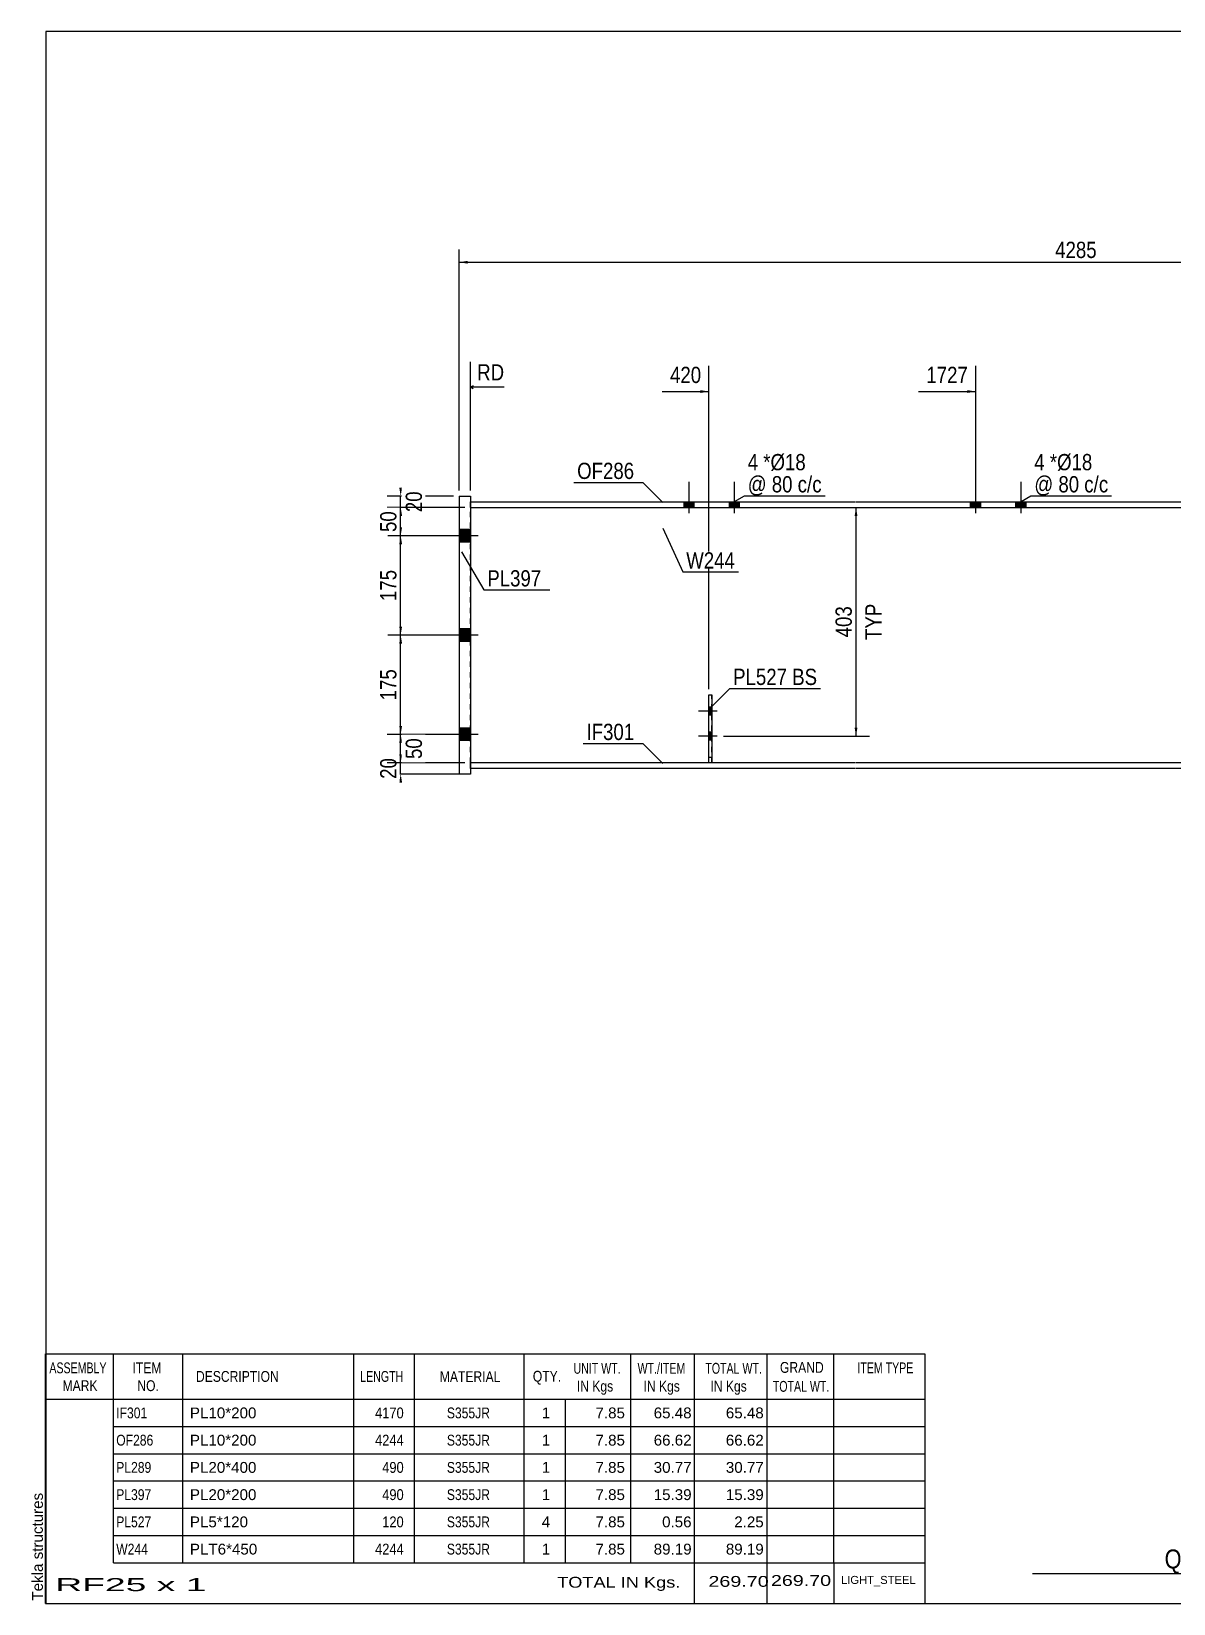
# Model space of a CAD drawing. Header units: millimetres. Extents: x -77 to 325, y -171 to 106.
# Drawn here: x -77.4 to 123.9, y -170.7 to 106.4 of the extents above; entities that cross this region are included whole.
import ezdxf

# ---------------------------------------------------------------- set-up
doc = ezdxf.new("R2010")
doc.units = ezdxf.units.MM
doc.linetypes.add('DXK_LINE_DOT1', pattern=[1.8814, 0.9407, -0.9407])
doc.linetypes.add('DXK_LINE_DOT2', pattern=[3.9198, 1.9599, -1.9599])
doc.styles.add('Arial', font='ARIAL.TTF', dxfattribs={"height": 0.2})
doc.styles.add('Arial Narrow', font='ARIALN.TTF', dxfattribs={"height": 0.2})

# ---------------------------------------------------------------- blocks, each defined once
blk = doc.blocks.new('Unknown-627311343-1210')
at = {"color": 5, "linetype": 'Continuous'}
for p, q in [((325.15, 106.37), (-74.85, 106.37)), ((-74.85, 106.37), (-74.85, -170.63)), ((325.15, -170.63), (325.15, 106.37)), ((-74.85, -170.63), (325.15, -170.63))]:
    blk.add_line(p, q, dxfattribs=at)
at = {"color": 174, "linetype": 'Continuous', "style": 'Arial'}
blk.add_text('Tekla structures', height=1.9102, rotation=90, dxfattribs=at).set_placement((-75.35, -170.13))
blk = doc.blocks.new('Bolt-627311343-1234 - 1231')
at = {"linetype": 'Continuous'}
for points in [[(-2, 18.6), (-2, 16.4), (0, 16.4), (0, 18.6)], [(-2, 18.6), (-2, 16.4), (0, 16.4), (0, 18.6)], [(-2, 1.1), (-2, -1.1), (0, -1.1), (0, 1.1)], [(-2, 1.1), (-2, -1.1), (0, -1.1), (0, 1.1)], [(-2, -16.4), (-2, -18.6), (0, -18.6), (0, -16.4)], [(-2, -16.4), (-2, -18.6), (0, -18.6), (0, -16.4)]]:
    blk.add_hatch(color=3, dxfattribs=at).paths.add_polyline_path(points)
at = {"color": 3, "linetype": 'Continuous'}
for p, q in [((1.34, 17.5), (-8, 17.5)), ((1.34, 17.5), (-8, 17.5)), ((0, 18.6), (-2, 18.6)), ((0, 18.6), (-2, 18.6)), ((0, 16.4), (-2, 16.4)), ((0, 16.4), (-2, 16.4)), ((1.34, 0), (-8, 0)), ((1.34, 0), (-8, 0)), ((0, 1.1), (-2, 1.1)), ((0, 1.1), (-2, 1.1)), ((0, -1.1), (-2, -1.1)), ((0, -1.1), (-2, -1.1)), ((0, -16.4), (-2, -16.4)), ((0, -16.4), (-2, -16.4)), ((1.34, -17.5), (-8, -17.5)), ((1.34, -17.5), (-8, -17.5)), ((0, -18.6), (-2, -18.6)), ((0, -18.6), (-2, -18.6))]:
    blk.add_line(p, q, dxfattribs=at)
blk = doc.blocks.new('Part-627311343-1254 - 1231')
at = {"color": 7, "linetype": 'DXK_LINE_DOT1'}
for p, q in [((0, -22.5), (0, 22.5)), ((0, 22.5), (67.73, 22.5)), ((67.83, 22.5), (118.23, 22.5)), ((118.33, 22.5), (168.73, 22.5)), ((168.83, 22.5), (213.26, 22.5)), ((213.26, 22.5), (206.11, -22.5)), ((67.73, -22.5), (0, -22.5)), ((118.23, -22.5), (67.83, -22.5)), ((168.73, -22.5), (118.33, -22.5)), ((205.95, -22.5), (168.83, -22.5))]:
    blk.add_line(p, q, dxfattribs=at)
at = {"color": 2, "linetype": 'Continuous'}
blk.add_line((206.11, -22.5), (205.95, -22.5), dxfattribs=at)
blk = doc.blocks.new('Part-627311343-1276 - 1231')
at = {"color": 2, "linetype": 'Continuous'}
for p, q in [((-2, 24.5), (0, 24.5)), ((-2, 24.5), (-2, -24.5)), ((0, 24.5), (0, -24.5)), ((0, -24.5), (-2, -24.5))]:
    blk.add_line(p, q, dxfattribs=at)
blk = doc.blocks.new('Bolt-627311343-3434 - 1231')
at = {"linetype": 'Continuous'}
for points in [[(89.93, 23.5), (88.13, 23.5), (88.13, 22.5), (89.93, 22.5)], [(89.93, 23.5), (88.13, 23.5), (88.13, 22.5), (89.93, 22.5)], [(97.93, 23.5), (96.13, 23.5), (96.13, 22.5), (97.93, 22.5)], [(97.93, 23.5), (96.13, 23.5), (96.13, 22.5), (97.93, 22.5)]]:
    blk.add_hatch(color=3, dxfattribs=at).paths.add_polyline_path(points)
at = {"color": 3, "linetype": 'Continuous'}
for p, q in [((89.03, 21.5), (89.03, 27)), ((89.03, 21.5), (89.03, 27)), ((97.03, 21.5), (97.03, 27)), ((97.03, 21.5), (97.03, 27)), ((88.13, 22.5), (88.13, 23.5)), ((88.13, 22.5), (88.13, 23.5)), ((89.93, 22.5), (89.93, 23.5)), ((89.93, 22.5), (89.93, 23.5)), ((96.13, 22.5), (96.13, 23.5)), ((96.13, 22.5), (96.13, 23.5)), ((97.93, 22.5), (97.93, 23.5)), ((97.93, 22.5), (97.93, 23.5))]:
    blk.add_line(p, q, dxfattribs=at)
blk = doc.blocks.new('Bolt-627311343-3050 - 1231')
at = {"color": 3, "linetype": 'DXK_LINE_DOT2'}
for p, q in [((42.53, -12.68), (42.03, -12.68)), ((43.33, -13.38), (42.03, -13.38)), ((42.53, -14.08), (42.03, -14.08)), ((42.53, -17.1), (42.03, -17.1)), ((43.33, -17.8), (42.03, -17.8)), ((42.53, -18.5), (42.03, -18.5))]:
    blk.add_line(p, q, dxfattribs=at)
blk = doc.blocks.new('Part-627311343-3046 - 1231')
at = {"color": 7, "linetype": 'DXK_LINE_DOT1'}
for p, q in [((42.03, -22.5), (42.03, -10.5)), ((42.03, -10.5), (42.53, -10.5)), ((42.53, -22.5), (42.53, -10.5)), ((42.53, -22.5), (42.03, -22.5))]:
    blk.add_line(p, q, dxfattribs=at)
blk = doc.blocks.new('Part-627311343-1320 - 1231')
at = {"color": 2, "linetype": 'Continuous'}
for p, q in [((0, -23.5), (0, -22.5)), ((42.03, -22.5), (0, -22.5)), ((67.73, -23.5), (0, -23.5)), ((67.73, -22.5), (42.53, -22.5)), ((118.23, -22.5), (67.83, -22.5)), ((118.23, -23.5), (67.83, -23.5)), ((143.03, -22.5), (118.33, -22.5)), ((168.73, -23.5), (118.33, -23.5)), ((168.73, -22.5), (143.53, -22.5)), ((205.95, -22.5), (168.83, -22.5)), ((205.95, -23.5), (168.83, -23.5)), ((205.95, -23.5), (205.95, -22.5))]:
    blk.add_line(p, q, dxfattribs=at)
blk = doc.blocks.new('Part-627311343-1342 - 1231')
at = {"color": 2, "linetype": 'Continuous'}
for p, q in [((0, 22.5), (0, 23.5)), ((0, 23.5), (67.73, 23.5)), ((0, 22.5), (67.73, 22.5)), ((67.83, 23.5), (118.23, 23.5)), ((67.83, 22.5), (118.23, 22.5)), ((118.33, 23.5), (168.73, 23.5)), ((118.33, 22.5), (168.73, 22.5)), ((168.83, 23.5), (213.26, 23.5)), ((168.83, 22.5), (213.26, 22.5)), ((213.26, 22.5), (213.26, 23.5))]:
    blk.add_line(p, q, dxfattribs=at)
blk = doc.blocks.new('Part-627311343-3045 - 1231')
at = {"color": 2, "linetype": 'Continuous'}
for p, q in [((42.03, -22.5), (42.03, -10.5)), ((42.03, -10.5), (42.53, -10.5)), ((42.53, -10.5), (42.53, -22.5)), ((42.53, -22.5), (42.03, -22.5))]:
    blk.add_line(p, q, dxfattribs=at)
at = {"color": 7, "linetype": 'DXK_LINE_DOT1'}
blk.add_line((42.03, -21.5), (42.53, -21.5), dxfattribs=at)
blk = doc.blocks.new('Bolt-627311343-3049 - 1231')
at = {"linetype": 'Continuous'}
for points in [[(42.53, -14.08), (42.53, -12.68), (42.03, -12.68), (42.03, -14.08)], [(42.53, -18.5), (42.53, -17.1), (42.03, -17.1), (42.03, -18.5)]]:
    blk.add_hatch(color=3, dxfattribs=at).paths.add_polyline_path(points)
at = {"color": 3, "linetype": 'Continuous'}
for p, q in [((43.48, -13.38), (40.18, -13.38)), ((42.53, -12.68), (42.03, -12.68)), ((42.53, -14.08), (42.03, -14.08)), ((43.48, -17.8), (40.18, -17.8)), ((42.53, -17.1), (42.03, -17.1)), ((42.53, -18.5), (42.03, -18.5))]:
    blk.add_line(p, q, dxfattribs=at)
blk = doc.blocks.new('Bolt-627311343-3435 - 1231')
at = {"linetype": 'Continuous'}
for points in [[(39.43, 23.5), (37.63, 23.5), (37.63, 22.5), (39.43, 22.5)], [(39.43, 23.5), (37.63, 23.5), (37.63, 22.5), (39.43, 22.5)], [(47.43, 23.5), (45.63, 23.5), (45.63, 22.5), (47.43, 22.5)], [(47.43, 23.5), (45.63, 23.5), (45.63, 22.5), (47.43, 22.5)]]:
    blk.add_hatch(color=3, dxfattribs=at).paths.add_polyline_path(points)
at = {"color": 3, "linetype": 'Continuous'}
for p, q in [((38.53, 21.5), (38.53, 27)), ((38.53, 21.5), (38.53, 27)), ((46.53, 21.5), (46.53, 27)), ((46.53, 21.5), (46.53, 27)), ((37.63, 22.5), (37.63, 23.5)), ((37.63, 22.5), (37.63, 23.5)), ((39.43, 22.5), (39.43, 23.5)), ((39.43, 22.5), (39.43, 23.5)), ((45.63, 22.5), (45.63, 23.5)), ((45.63, 22.5), (45.63, 23.5)), ((47.43, 22.5), (47.43, 23.5)), ((47.43, 22.5), (47.43, 23.5))]:
    blk.add_line(p, q, dxfattribs=at)
blk = doc.blocks.new('StraightDimension-627311343-1434 - 1231')
at = {"linetype": 'Continuous'}
for points in [[(-12.05, -21), (-12.3, -22.5), (-12.55, -21)], [(-12.55, -26), (-12.3, -24.5), (-12.05, -26)]]:
    blk.add_hatch(color=7, dxfattribs=at).paths.add_polyline_path(points)
at = {"color": 7, "linetype": 'Continuous'}
for p, q in [((-1, -22.5), (-14.55, -22.5)), ((-2, -24.5), (-14.55, -24.5)), ((-12.3, -24.5), (-12.3, -22.5))]:
    blk.add_line(p, q, dxfattribs=at)
at = {"color": 0}
blk.add_wipeout([(-12.45, -21.07), (-16.65, -21.07), (-16.65, -25.93), (-12.45, -25.93)], dxfattribs=at)
at = {"color": 3, "style": 'Arial Narrow'}
blk.add_text('20', height=2.863, rotation=90.0002, dxfattribs=at).set_placement((-13.05, -25.33))
blk = doc.blocks.new('StraightDimension-627311343-1389 - 1231')
at = {"linetype": 'Continuous'}
for points in [[(-12.05, 26), (-12.3, 24.5), (-12.55, 26)], [(-12.55, 21), (-12.3, 22.5), (-12.05, 21)]]:
    blk.add_hatch(color=7, dxfattribs=at).paths.add_polyline_path(points)
at = {"color": 7, "linetype": 'Continuous'}
for p, q in [((-3, 24.5), (-14.7, 24.5)), ((-1, 22.5), (-14.7, 22.5)), ((-12.3, 22.5), (-12.3, 24.5))]:
    blk.add_line(p, q, dxfattribs=at)
at = {"color": 0}
blk.add_wipeout([(-7.95, 25.93), (-12.15, 25.93), (-12.15, 21.07), (-7.95, 21.07)], dxfattribs=at)
at = {"color": 3, "style": 'Arial Narrow'}
blk.add_text('20', height=2.863, rotation=90.0002, dxfattribs=at).set_placement((-8.55, 21.67))
blk = doc.blocks.new('StraightDimension-627311343-3383 - 1231')
at = {"linetype": 'Continuous'}
blk.add_hatch(color=7, dxfattribs=at).paths.add_polyline_path([(40.53, 43.17), (42.03, 42.92), (40.53, 42.67)])
at = {"color": 7, "linetype": 'Continuous'}
for p, q in [((42.03, -9.5), (42.03, 47.42)), ((33.79, 42.92), (42.03, 42.92))]:
    blk.add_line(p, q, dxfattribs=at)
at = {"color": 0, "linetype": 'Continuous'}
blk.add_wipeout([(6.53, 44.27), (6.53, 48.47), (0.59, 48.47), (0.59, 44.27)], dxfattribs=at)
at = {"color": 7, "linetype": 'Continuous'}
for p, q in [((0, 25.5), (0, 48.17)), ((0.5, 43.92), (0, 43.67)), ((0.5, 43.42), (0, 43.67)), ((5.93, 43.67), (0, 43.67))]:
    blk.add_line(p, q, dxfattribs=at)
at = {"color": 3, "linetype": 'Continuous', "style": 'Arial Narrow'}
blk.add_text('RD', height=2.863, dxfattribs=at).set_placement((1.19, 44.87))
at = {"color": 0}
blk.add_wipeout([(41.25, 43.82), (41.25, 48.02), (34.57, 48.02), (34.57, 43.82)], dxfattribs=at)
at = {"color": 3, "style": 'Arial Narrow'}
blk.add_text('420', height=2.863, dxfattribs=at).set_placement((35.17, 44.42))
blk = doc.blocks.new('StraightDimension-627311343-1355 - 1231')
at = {"linetype": 'Continuous'}
for points in [[(-0.5, 65.45), (-2, 65.7), (-0.5, 65.95)], [(213.89, 65.95), (215.39, 65.7), (213.89, 65.45)]]:
    blk.add_hatch(color=7, dxfattribs=at).paths.add_polyline_path(points)
at = {"color": 7, "linetype": 'Continuous'}
for p, q in [((-2, 25.5), (-2, 67.95)), ((215.39, 24.17), (215.39, 67.95)), ((-2, 65.7), (215.39, 65.7))]:
    blk.add_line(p, q, dxfattribs=at)
at = {"color": 0}
blk.add_wipeout([(110.95, 65.85), (110.95, 70.05), (102.44, 70.05), (102.44, 65.85)], dxfattribs=at)
at = {"color": 3, "style": 'Arial Narrow'}
blk.add_text('4285', height=2.863, dxfattribs=at).set_placement((103.04, 66.45))
blk = doc.blocks.new('StraightDimension-627311343-1372 - 1231')
at = {"linetype": 'Continuous'}
for points in [[(-12.55, 21), (-12.3, 22.5), (-12.05, 21)], [(-12.05, 19), (-12.3, 17.5), (-12.55, 19)]]:
    blk.add_hatch(color=7, dxfattribs=at).paths.add_polyline_path(points)
at = {"color": 7, "linetype": 'Continuous'}
for p, q in [((-1, 22.5), (-14.55, 22.5)), ((-12.3, 17.5), (-12.3, 22.5)), ((-1, 17.5), (-14.55, 17.5))]:
    blk.add_line(p, q, dxfattribs=at)
at = {"color": 0}
blk.add_wipeout([(-12.45, 22.43), (-16.65, 22.43), (-16.65, 17.57), (-12.45, 17.57)], dxfattribs=at)
at = {"color": 3, "style": 'Arial Narrow'}
blk.add_text('50', height=2.863, rotation=90.0002, dxfattribs=at).set_placement((-13.05, 18.17))
blk = doc.blocks.new('StraightDimension-627311343-1398 - 1231')
at = {"linetype": 'Continuous'}
for points in [[(-12.55, -1.5), (-12.3, 0), (-12.05, -1.5)], [(-12.05, -16), (-12.3, -17.5), (-12.55, -16)]]:
    blk.add_hatch(color=7, dxfattribs=at).paths.add_polyline_path(points)
at = {"color": 7, "linetype": 'Continuous'}
for p, q in [((0.34, 0), (-14.55, 0)), ((-12.3, -17.5), (-12.3, 0)), ((0.34, -17.5), (-14.55, -17.5))]:
    blk.add_line(p, q, dxfattribs=at)
at = {"color": 0}
blk.add_wipeout([(-12.45, -5.41), (-16.65, -5.41), (-16.65, -12.09), (-12.45, -12.09)], dxfattribs=at)
at = {"color": 3, "style": 'Arial Narrow'}
blk.add_text('175', height=2.863, rotation=90.0002, dxfattribs=at).set_placement((-13.05, -11.49))
blk = doc.blocks.new('StraightDimension-627311343-1414 - 1231')
at = {"linetype": 'Continuous'}
for points in [[(-12.55, 16), (-12.3, 17.5), (-12.05, 16)], [(-12.05, 1.5), (-12.3, 0), (-12.55, 1.5)]]:
    blk.add_hatch(color=7, dxfattribs=at).paths.add_polyline_path(points)
at = {"color": 7, "linetype": 'Continuous'}
for p, q in [((-1, 17.5), (-14.55, 17.5)), ((-12.3, 0), (-12.3, 17.5)), ((0.34, 0), (-14.55, 0))]:
    blk.add_line(p, q, dxfattribs=at)
at = {"color": 0}
blk.add_wipeout([(-12.45, 12.09), (-16.65, 12.09), (-16.65, 5.41), (-12.45, 5.41)], dxfattribs=at)
at = {"color": 3, "style": 'Arial Narrow'}
blk.add_text('175', height=2.863, rotation=90.0002, dxfattribs=at).set_placement((-13.05, 6.01))
blk = doc.blocks.new('StraightDimension-627311343-1440 - 1231')
at = {"linetype": 'Continuous'}
for points in [[(-12.55, -19), (-12.3, -17.5), (-12.05, -19)], [(-12.05, -21), (-12.3, -22.5), (-12.55, -21)]]:
    blk.add_hatch(color=7, dxfattribs=at).paths.add_polyline_path(points)
at = {"color": 7, "linetype": 'Continuous'}
for p, q in [((0.34, -17.5), (-14.7, -17.5)), ((-12.3, -22.5), (-12.3, -17.5)), ((-1, -22.5), (-14.7, -22.5))]:
    blk.add_line(p, q, dxfattribs=at)
at = {"color": 0}
blk.add_wipeout([(-7.95, -17.57), (-12.15, -17.57), (-12.15, -22.43), (-7.95, -22.43)], dxfattribs=at)
at = {"color": 3, "style": 'Arial Narrow'}
blk.add_text('50', height=2.863, rotation=90.0002, dxfattribs=at).set_placement((-8.55, -21.83))
blk = doc.blocks.new('StraightDimension-627311343-3382 - 1231')
at = {"linetype": 'Continuous'}
blk.add_hatch(color=7, dxfattribs=at).paths.add_polyline_path([(87.53, 43.17), (89.03, 42.92), (87.53, 42.67)])
at = {"color": 7, "linetype": 'Continuous'}
for p, q in [((89.03, 26.8), (89.03, 47.42)), ((78.97, 42.92), (89.03, 42.92))]:
    blk.add_line(p, q, dxfattribs=at)
at = {"color": 0}
blk.add_wipeout([(88.25, 43.82), (88.25, 48.02), (79.74, 48.02), (79.74, 43.82)], dxfattribs=at)
at = {"color": 3, "style": 'Arial Narrow'}
blk.add_text('1727', height=2.863, dxfattribs=at).set_placement((80.34, 44.42))
blk = doc.blocks.new('StraightDimension-627311343-3794 - 1231')
at = {"linetype": 'Continuous'}
for points in [[(67.69, 21), (67.94, 22.5), (68.19, 21)], [(68.19, -16.3), (67.94, -17.8), (67.69, -16.3)]]:
    blk.add_hatch(color=7, dxfattribs=at).paths.add_polyline_path(points)
at = {"color": 7, "linetype": 'Continuous'}
for p, q in [((56.98, 22.5), (70.34, 22.5)), ((67.94, -17.8), (67.94, 22.5)), ((44.6, -17.8), (70.34, -17.8))]:
    blk.add_line(p, q, dxfattribs=at)
at = {"color": 0}
blk.add_wipeout([(67.79, 5.69), (63.59, 5.69), (63.59, -0.99), (67.79, -0.99)], dxfattribs=at)
at = {"color": 3, "style": 'Arial Narrow'}
blk.add_text('403', height=2.863, rotation=90.0002, dxfattribs=at).set_placement((67.19, -0.39))
at = {"color": 0, "linetype": 'Continuous'}
blk.add_wipeout([(73.04, 6.14), (68.84, 6.14), (68.84, -1.45), (73.04, -1.45)], dxfattribs=at)
at = {"color": 3, "linetype": 'Continuous', "style": 'Arial Narrow'}
blk.add_text('TYP', height=2.863, rotation=90.0002, dxfattribs=at).set_placement((72.44, -0.85))
blk = doc.blocks.new('CBS_BOM-627311343-3812')
at = {"color": 7, "linetype": 'Continuous'}
for p, q in [((-74.88, -134.66), (-74.88, -126.66)), ((-74.88, -126.66), (80.04, -126.66)), ((-62.88, -134.66), (-62.88, -126.66)), ((-50.69, -134.66), (-50.69, -126.66)), ((-20.53, -134.66), (-20.53, -126.66)), ((-9.85, -134.66), (-9.85, -126.66)), ((9.47, -134.66), (9.47, -126.66)), ((28.27, -134.66), (28.27, -126.66)), ((39.48, -134.66), (39.48, -126.66)), ((52.27, -134.66), (52.27, -126.66)), ((64.02, -134.66), (64.02, -126.66)), ((80.04, -126.67), (80.04, -134.65)), ((-74.88, -134.66), (80.04, -134.66)), ((-74.88, -139.46), (-74.88, -134.66)), ((-62.88, -139.46), (-62.88, -134.66)), ((-50.69, -139.46), (-50.69, -134.66)), ((-20.53, -139.46), (-20.53, -134.66)), ((-9.85, -139.46), (-9.85, -134.66)), ((9.47, -139.46), (9.47, -134.66)), ((16.73, -139.46), (16.73, -134.66)), ((28.27, -139.46), (28.27, -134.66)), ((39.48, -139.46), (39.48, -134.66)), ((52.27, -139.46), (52.27, -134.66)), ((64.04, -139.46), (64.04, -134.66)), ((80.04, -134.66), (80.04, -139.46)), ((-74.88, -144.26), (-74.88, -139.46)), ((-62.88, -139.46), (80.04, -139.46)), ((-62.88, -144.26), (-62.88, -139.46)), ((-50.69, -144.26), (-50.69, -139.46)), ((-20.53, -144.26), (-20.53, -139.46)), ((-9.85, -144.26), (-9.85, -139.46)), ((9.47, -144.26), (9.47, -139.46)), ((16.73, -144.26), (16.73, -139.46)), ((28.27, -144.26), (28.27, -139.46)), ((39.48, -144.26), (39.48, -139.46)), ((52.27, -144.26), (52.27, -139.46)), ((64.04, -144.26), (64.04, -139.46)), ((80.04, -139.46), (80.04, -144.26)), ((-74.88, -149.06), (-74.88, -144.26)), ((-62.88, -144.26), (80.04, -144.26)), ((-62.88, -149.06), (-62.88, -144.26)), ((-50.69, -149.06), (-50.69, -144.26)), ((-20.53, -149.06), (-20.53, -144.26)), ((-9.85, -149.06), (-9.85, -144.26)), ((9.47, -149.06), (9.47, -144.26)), ((16.73, -149.06), (16.73, -144.26)), ((28.27, -149.06), (28.27, -144.26)), ((39.48, -149.06), (39.48, -144.26)), ((52.27, -149.06), (52.27, -144.26)), ((64.04, -149.06), (64.04, -144.26)), ((80.04, -144.26), (80.04, -149.06)), ((-74.88, -153.86), (-74.88, -149.06)), ((-62.88, -149.06), (80.04, -149.06)), ((-62.88, -153.86), (-62.88, -149.06)), ((-50.69, -153.86), (-50.69, -149.06)), ((-20.53, -153.86), (-20.53, -149.06)), ((-9.85, -153.86), (-9.85, -149.06)), ((9.47, -153.86), (9.47, -149.06)), ((16.73, -153.86), (16.73, -149.06)), ((28.27, -153.86), (28.27, -149.06)), ((39.48, -153.86), (39.48, -149.06)), ((52.27, -153.86), (52.27, -149.06)), ((64.04, -153.86), (64.04, -149.06)), ((80.04, -149.06), (80.04, -153.86)), ((-74.88, -158.66), (-74.88, -153.86)), ((-62.88, -153.86), (80.04, -153.86)), ((-62.88, -158.66), (-62.88, -153.86)), ((-50.69, -158.66), (-50.69, -153.86)), ((-20.53, -158.66), (-20.53, -153.86)), ((-9.85, -158.66), (-9.85, -153.86)), ((9.47, -158.66), (9.47, -153.86)), ((16.73, -158.66), (16.73, -153.86)), ((28.27, -158.66), (28.27, -153.86)), ((39.48, -158.66), (39.48, -153.86)), ((52.27, -158.66), (52.27, -153.86)), ((64.04, -158.66), (64.04, -153.86)), ((80.04, -153.86), (80.04, -158.66)), ((-74.88, -163.46), (-74.88, -158.66)), ((-62.88, -158.66), (80.04, -158.66)), ((-62.88, -163.46), (-62.88, -158.66)), ((-50.69, -163.46), (-50.69, -158.66)), ((-20.53, -163.46), (-20.53, -158.66)), ((-9.85, -163.46), (-9.85, -158.66)), ((9.47, -163.46), (9.47, -158.66)), ((16.73, -163.46), (16.73, -158.66)), ((28.27, -163.46), (28.27, -158.66)), ((39.48, -163.46), (39.48, -158.66)), ((52.27, -163.46), (52.27, -158.66)), ((64.04, -163.46), (64.04, -158.66)), ((80.04, -158.66), (80.04, -163.46)), ((-74.88, -170.66), (-74.88, -163.48)), ((-62.88, -163.46), (80.04, -163.46)), ((39.48, -170.66), (39.48, -163.48)), ((52.27, -170.66), (52.27, -163.48)), ((64.08, -170.66), (64.08, -163.48)), ((80.04, -163.46), (80.04, -170.66)), ((-74.88, -170.66), (80.04, -170.66))]:
    blk.add_line(p, q, dxfattribs=at)
at = {"color": 3, "linetype": 'Continuous', "style": 'Arial'}
for s, height, width, p in [('ASSEMBLY', 1.91, 0.7, (-74.2, -130.08)), ('ITEM', 1.91, 0.8, (-59.55, -130.08)), ('DESCRIPTION', 1.9102, 0.8, (-48.37, -131.59)), ('LENGTH', 1.91, 0.7, (-19.42, -131.59)), ('MATERIAL', 1.91, 0.8, (-5.4, -131.64)), ('QTY.', 1.91, 0.8, (10.99, -131.56)), ('UNIT WT.', 1.91, 0.7, (18.16, -130.16)), ('WT./ITEM', 1.91, 0.7, (29.45, -130.16)), ('TOTAL WT.', 1.91, 0.7, (41.39, -130.16)), ('GRAND', 1.91, 0.8, (54.54, -130)), ('ITEM TYPE', 1.91, 0.7, (68.18, -130.08)), ('MARK', 1.91, 0.8, (-71.88, -133.22)), ('NO.', 1.91, 0.8, (-58.7, -133.22)), ('IN Kgs', 1.91, 0.8, (18.74, -133.3)), ('IN Kgs', 1.91, 0.8, (30.49, -133.3)), ('IN Kgs', 1.91, 0.8, (42.28, -133.3)), ('TOTAL WT.', 1.91, 0.7, (53.28, -133.34))]:
    blk.add_text(s, height=height, dxfattribs=dict(at, width=width)).set_placement(p)
at = {"color": 7, "linetype": 'Continuous', "style": 'Arial'}
for s, width, p in [('IF301', 0.8, (-62.42, -138.02)), ('4170', 0.85, (-16.81, -138.02)), ('S355JR', 0.8, (-4.16, -138.02)), ('OF286', 0.8, (-62.42, -142.82)), ('4244', 0.85, (-16.81, -142.82)), ('S355JR', 0.8, (-4.16, -142.82)), ('PL289', 0.8, (-62.42, -147.62)), ('490', 0.85, (-15.55, -147.62)), ('S355JR', 0.8, (-4.16, -147.62)), ('PL397', 0.8, (-62.42, -152.42)), ('490', 0.85, (-15.55, -152.42)), ('S355JR', 0.8, (-4.16, -152.42)), ('PL527', 0.8, (-62.42, -157.22)), ('120', 0.85, (-15.55, -157.22)), ('S355JR', 0.8, (-4.16, -157.22)), ('W244', 0.8, (-62.42, -162.02)), ('4244', 0.85, (-16.81, -162.02)), ('S355JR', 0.8, (-4.16, -162.02))]:
    blk.add_text(s, height=1.91, dxfattribs=dict(at, width=width)).set_placement(p)
for s, p in [('PL10*200', (-49.44, -138.02)), ('1', (12.56, -138.02)), ('7.85', (22.03, -138.02)), ('65.48', (32.29, -138.02)), ('65.48', (45, -138.02)), ('PL10*200', (-49.44, -142.82)), ('1', (12.56, -142.82)), ('7.85', (22.03, -142.82)), ('66.62', (32.29, -142.82)), ('66.62', (45, -142.82)), ('PL20*400', (-49.44, -147.62)), ('1', (12.56, -147.62)), ('7.85', (22.03, -147.62)), ('30.77', (32.29, -147.62)), ('30.77', (45, -147.62)), ('PL20*200', (-49.44, -152.42)), ('1', (12.56, -152.42)), ('7.85', (22.03, -152.42)), ('15.39', (32.29, -152.42)), ('15.39', (45, -152.42)), ('PL5*120', (-49.44, -157.22)), ('4', (12.56, -157.22)), ('7.85', (22.03, -157.22)), ('0.56', (33.77, -157.22)), ('2.25', (46.48, -157.22)), ('PLT6*450', (-49.44, -162.02)), ('1', (12.56, -162.02)), ('7.85', (22.03, -162.02)), ('89.19', (32.29, -162.02)), ('89.19', (45, -162.02))]:
    blk.add_text(s, height=1.91, dxfattribs=at).set_placement(p)
at = {"color": 6, "linetype": 'Continuous', "style": 'Arial'}
for s, height, width, p in [('RF25 x 1', 2.292, 2.05, (-73.16, -168.47)), ('TOTAL IN Kgs.', 1.9102, 1.2, (15.28, -167.86)), ('269.70', 1.91, 1.3, (41.94, -167.71)), ('269.70', 1.91, 1.3, (52.94, -167.55))]:
    blk.add_text(s, height=height, dxfattribs=dict(at, width=width)).set_placement(p)
blk.add_text('LIGHT_STEEL', height=1.4135, dxfattribs=at).set_placement((65.29, -167.2))
blk = doc.blocks.new('CBS_CALLOFF-627311343-3813')
at = {"color": 7, "linetype": 'Continuous'}
blk.add_line((99.03, -165.36), (215.26, -165.38), dxfattribs=at)
at = {"color": 3, "linetype": 'Continuous', "style": 'Arial Narrow'}
blk.add_text('QTY= 1 Nos.      RAFTER     MKD : RF25', height=3.3405, dxfattribs=at).set_placement((122.32, -164.47))
blk = doc.blocks.new('Mark-627311343-1249 - 1231')
at = {"color": 0}
blk.add_wipeout([(46.61, 11.73), (46.61, 14.73), (38.02, 14.73), (38.02, 11.73)], dxfattribs=at)
blk.add_wipeout([(46.61, 11.73), (46.61, 14.73), (38.02, 14.73), (38.02, 11.73)], dxfattribs=at)
at = {"color": 7, "linetype": 'Continuous'}
for p, q in [((33.89, 18.87), (37.42, 11.13)), ((37.42, 11.13), (47.21, 11.13))]:
    blk.add_line(p, q, dxfattribs=at)
at = {"color": 3, "style": 'Arial Narrow'}
blk.add_text('W244', height=2.863, dxfattribs=at).set_placement((38.02, 11.73))
blk = doc.blocks.new('Mark-627311343-1272 - 1231')
at = {"color": 0}
blk.add_wipeout([(12.47, 8.57), (12.47, 11.57), (2.97, 11.57), (2.97, 8.57)], dxfattribs=at)
blk.add_wipeout([(12.47, 8.57), (12.47, 11.57), (2.97, 11.57), (2.97, 8.57)], dxfattribs=at)
at = {"color": 7, "linetype": 'Continuous'}
for p, q in [((-1.57, 14.67), (2.37, 7.97)), ((2.37, 7.97), (13.97, 7.97))]:
    blk.add_line(p, q, dxfattribs=at)
at = {"color": 3, "style": 'Arial Narrow'}
blk.add_text('PL397', height=2.863, dxfattribs=at).set_placement((2.97, 8.57))
blk = doc.blocks.new('MarkSet-627311343-3068 - 1231')
at = {"color": 0}
blk.add_wipeout([(55.8, -8.79), (55.8, -5.79), (46.29, -5.79), (46.29, -8.79)], dxfattribs=at)
blk.add_wipeout([(55.8, -8.79), (55.8, -5.79), (46.29, -5.79), (46.29, -8.79)], dxfattribs=at)
at = {"color": 7, "linetype": 'Continuous'}
blk.add_line((42.16, -12.93), (45.69, -9.39), dxfattribs=at)
at = {"color": 0}
blk.add_wipeout([(61.08, -8.79), (61.08, -5.79), (56.7, -5.79), (56.7, -8.79)], dxfattribs=at)
blk.add_wipeout([(61.08, -8.79), (61.08, -5.79), (56.7, -5.79), (56.7, -8.79)], dxfattribs=at)
at = {"color": 7, "linetype": 'Continuous'}
blk.add_line((45.69, -9.39), (61.68, -9.39), dxfattribs=at)
at = {"color": 3, "style": 'Arial Narrow'}
for s, p in [('PL527', (46.29, -8.79)), ('BS', (56.7, -8.79))]:
    blk.add_text(s, height=2.863, dxfattribs=at).set_placement(p)
blk = doc.blocks.new('Mark-627311343-1316 - 1231')
at = {"color": 7, "linetype": 'Continuous'}
blk.add_line((33.89, -22.62), (30.35, -19.09), dxfattribs=at)
at = {"color": 0}
blk.add_wipeout([(28.85, -18.49), (28.85, -15.49), (20.45, -15.49), (20.45, -18.49)], dxfattribs=at)
blk.add_wipeout([(28.85, -18.49), (28.85, -15.49), (20.45, -15.49), (20.45, -18.49)], dxfattribs=at)
at = {"color": 7, "linetype": 'Continuous'}
blk.add_line((19.85, -19.09), (30.35, -19.09), dxfattribs=at)
at = {"color": 3, "style": 'Arial Narrow'}
blk.add_text('IF301', height=2.863, dxfattribs=at).set_placement((20.45, -18.49))
blk = doc.blocks.new('Mark-627311343-1338 - 1231')
at = {"color": 7, "linetype": 'Continuous'}
blk.add_line((33.89, 23.38), (30.35, 26.91), dxfattribs=at)
at = {"color": 0}
blk.add_wipeout([(28.85, 27.51), (28.85, 30.51), (18.8, 30.51), (18.8, 27.51)], dxfattribs=at)
blk.add_wipeout([(28.85, 27.51), (28.85, 30.51), (18.8, 30.51), (18.8, 27.51)], dxfattribs=at)
at = {"color": 7, "linetype": 'Continuous'}
blk.add_line((18.2, 26.91), (30.35, 26.91), dxfattribs=at)
at = {"color": 3, "style": 'Arial Narrow'}
blk.add_text('OF286', height=2.863, dxfattribs=at).set_placement((18.8, 27.51))
blk = doc.blocks.new('Mark-627311343-3443 - 1231')
at = {"color": 0}
blk.add_wipeout([(101.19, 29.05), (101.19, 32.05), (99.36, 32.05), (99.36, 29.05)], dxfattribs=at)
blk.add_wipeout([(101.19, 29.05), (101.19, 32.05), (99.36, 32.05), (99.36, 29.05)], dxfattribs=at)
blk.add_wipeout([(103.37, 29.05), (103.37, 32.05), (102.09, 32.05), (102.09, 29.05)], dxfattribs=at)
blk.add_wipeout([(103.37, 29.05), (103.37, 32.05), (102.09, 32.05), (102.09, 29.05)], dxfattribs=at)
blk.add_wipeout([(109.58, 29.05), (109.58, 32.05), (103.37, 32.05), (103.37, 29.05)], dxfattribs=at)
blk.add_wipeout([(109.58, 29.05), (109.58, 32.05), (103.37, 32.05), (103.37, 29.05)], dxfattribs=at)
at = {"color": 3, "style": 'Arial Narrow'}
blk.add_text('*', height=2.86, dxfattribs=at).set_placement((102.09, 29.05))
at = {"color": 0}
blk.add_wipeout([(112.38, 25.15), (112.38, 28.15), (99.36, 28.15), (99.36, 25.15)], dxfattribs=at)
blk.add_wipeout([(112.38, 25.15), (112.38, 28.15), (99.36, 28.15), (99.36, 25.15)], dxfattribs=at)
at = {"color": 7, "linetype": 'Continuous'}
for p, q in [((97.03, 23.55), (98.76, 24.55)), ((98.76, 24.55), (112.98, 24.55))]:
    blk.add_line(p, q, dxfattribs=at)
at = {"color": 3, "style": 'Arial Narrow'}
for s, height, p in [('4', 2.86, (99.36, 29.05)), ('Ø18', 2.863, (103.37, 29.05)), ('@ 80 c/', 2.863, (99.36, 25.15)), ('c', 2.86, (110.74, 25.15))]:
    blk.add_text(s, height=height, dxfattribs=at).set_placement(p)
blk = doc.blocks.new('Mark-627311343-3444 - 1231')
at = {"color": 0}
blk.add_wipeout([(50.69, 29.05), (50.69, 32.05), (48.86, 32.05), (48.86, 29.05)], dxfattribs=at)
blk.add_wipeout([(50.69, 29.05), (50.69, 32.05), (48.86, 32.05), (48.86, 29.05)], dxfattribs=at)
blk.add_wipeout([(52.87, 29.05), (52.87, 32.05), (51.59, 32.05), (51.59, 29.05)], dxfattribs=at)
blk.add_wipeout([(52.87, 29.05), (52.87, 32.05), (51.59, 32.05), (51.59, 29.05)], dxfattribs=at)
blk.add_wipeout([(59.08, 29.05), (59.08, 32.05), (52.87, 32.05), (52.87, 29.05)], dxfattribs=at)
blk.add_wipeout([(59.08, 29.05), (59.08, 32.05), (52.87, 32.05), (52.87, 29.05)], dxfattribs=at)
at = {"color": 3, "style": 'Arial Narrow'}
blk.add_text('*', height=2.86, dxfattribs=at).set_placement((51.59, 29.05))
at = {"color": 0}
blk.add_wipeout([(61.88, 25.15), (61.88, 28.15), (48.86, 28.15), (48.86, 25.15)], dxfattribs=at)
blk.add_wipeout([(61.88, 25.15), (61.88, 28.15), (48.86, 28.15), (48.86, 25.15)], dxfattribs=at)
at = {"color": 7, "linetype": 'Continuous'}
for p, q in [((46.53, 23.55), (48.26, 24.55)), ((48.26, 24.55), (62.48, 24.55))]:
    blk.add_line(p, q, dxfattribs=at)
at = {"color": 3, "style": 'Arial Narrow'}
for s, height, p in [('4', 2.86, (48.86, 29.05)), ('Ø18', 2.863, (52.87, 29.05)), ('@ 80 c/', 2.863, (48.86, 25.15)), ('c', 2.86, (60.24, 25.15))]:
    blk.add_text(s, height=height, dxfattribs=at).set_placement(p)

msp = doc.modelspace()

# ---------------------------------------------------------------- block references
for name in ['Unknown-627311343-1210', 'Bolt-627311343-3435 - 1231', 'Bolt-627311343-3434 - 1231', 'Part-627311343-1276 - 1231', 'Part-627311343-1342 - 1231', 'Part-627311343-1254 - 1231', 'Bolt-627311343-1234 - 1231', 'Part-627311343-3046 - 1231', 'Part-627311343-3045 - 1231', 'Bolt-627311343-3049 - 1231', 'Bolt-627311343-3050 - 1231', 'Part-627311343-1320 - 1231', 'CBS_BOM-627311343-3812', 'CBS_CALLOFF-627311343-3813']:
    msp.add_blockref(name, (0, 0))

# ---------------------------------------------------------------- next in the draw order: block references
for name in ['StraightDimension-627311343-1389 - 1231', 'StraightDimension-627311343-3794 - 1231', 'Mark-627311343-1316 - 1231', 'StraightDimension-627311343-1434 - 1231']:
    msp.add_blockref(name, (0, 0))

# ---------------------------------------------------------------- next in the draw order: block references
msp.add_blockref('StraightDimension-627311343-3383 - 1231', (0, 0))

# ---------------------------------------------------------------- next in the draw order: block references
for name in ['StraightDimension-627311343-1355 - 1231', 'StraightDimension-627311343-1372 - 1231', 'Mark-627311343-1249 - 1231', 'StraightDimension-627311343-1398 - 1231', 'MarkSet-627311343-3068 - 1231']:
    msp.add_blockref(name, (0, 0))

# ---------------------------------------------------------------- next in the draw order: block references
for name in ['StraightDimension-627311343-3382 - 1231', 'Mark-627311343-1338 - 1231', 'Mark-627311343-3444 - 1231', 'Mark-627311343-3443 - 1231', 'StraightDimension-627311343-1414 - 1231', 'StraightDimension-627311343-1440 - 1231']:
    msp.add_blockref(name, (0, 0))

# ---------------------------------------------------------------- next in the draw order: block references
msp.add_blockref('Mark-627311343-1272 - 1231', (0, 0))

doc.saveas('drawing.dxf')
